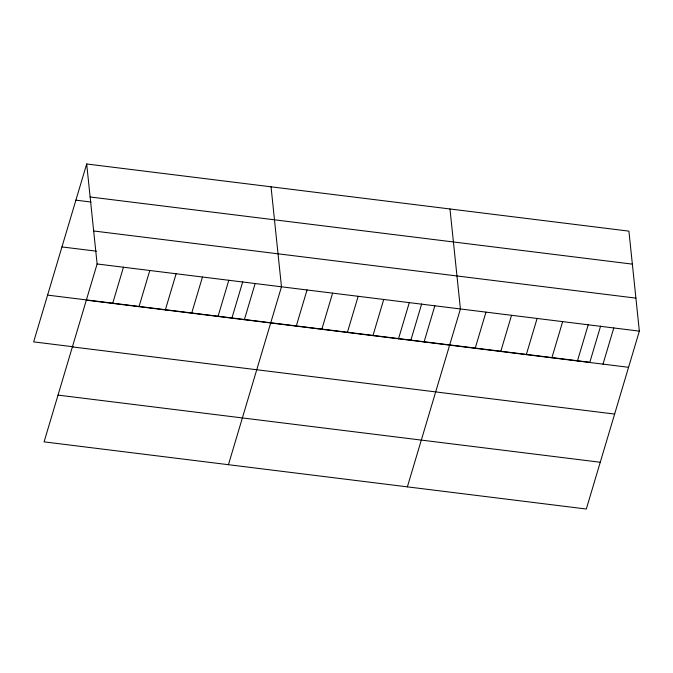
<?xml version="1.0" encoding="UTF-8"?>
<svg xmlns="http://www.w3.org/2000/svg" width="673" height="673" viewBox="0 0 673 673"><rect width="100%" height="100%" fill="white"/><g stroke="black" fill="none" stroke-linecap="round" stroke-linejoin="round"><path stroke-width="1.01" d="M86.682 163.976L97.114 263.967L44.081 441.867L586.318 509.024L639.35 331.124L628.919 231.133L86.682 163.976L33.65 341.876L73.155 346.772M112.669 303.405L123.453 267.231M139.008 306.669L149.793 270.487M165.339 309.933L176.124 273.751M191.679 313.189L202.464 277.015M218.018 316.453L228.803 280.279M231.949 317.942L242.726 281.802M244.358 319.717L255.143 283.535M228.441 464.698L281.474 286.799L271.042 186.808M296.255 326.144L307.039 289.962M321.812 329.307L332.605 293.134M347.377 332.479L358.162 296.297M372.943 335.642L383.728 299.46M398.5 338.805L409.285 302.631M410.892 340.101L421.66 303.969M424.066 341.977L434.851 305.794M407.375 486.857L460.416 308.957L449.976 208.975M475.188 348.303L485.973 312.129M500.754 351.474L511.539 315.292M526.311 354.637L537.104 318.455M551.877 357.8L562.662 321.627M577.442 360.972L588.227 324.79M600.602 326.127L589.826 362.267L47.59 295.111M603 364.135L613.784 327.953M90.123 196.979L632.359 264.127M75.898 200.159L91.091 202.043M93.673 230.974L635.909 298.122M61.958 246.924L96.399 251.189M97.114 263.967L639.35 331.124M86.329 300.15L628.565 367.298M72.39 346.915L614.626 414.072M58.021 395.101L600.257 462.25"/></g></svg>
